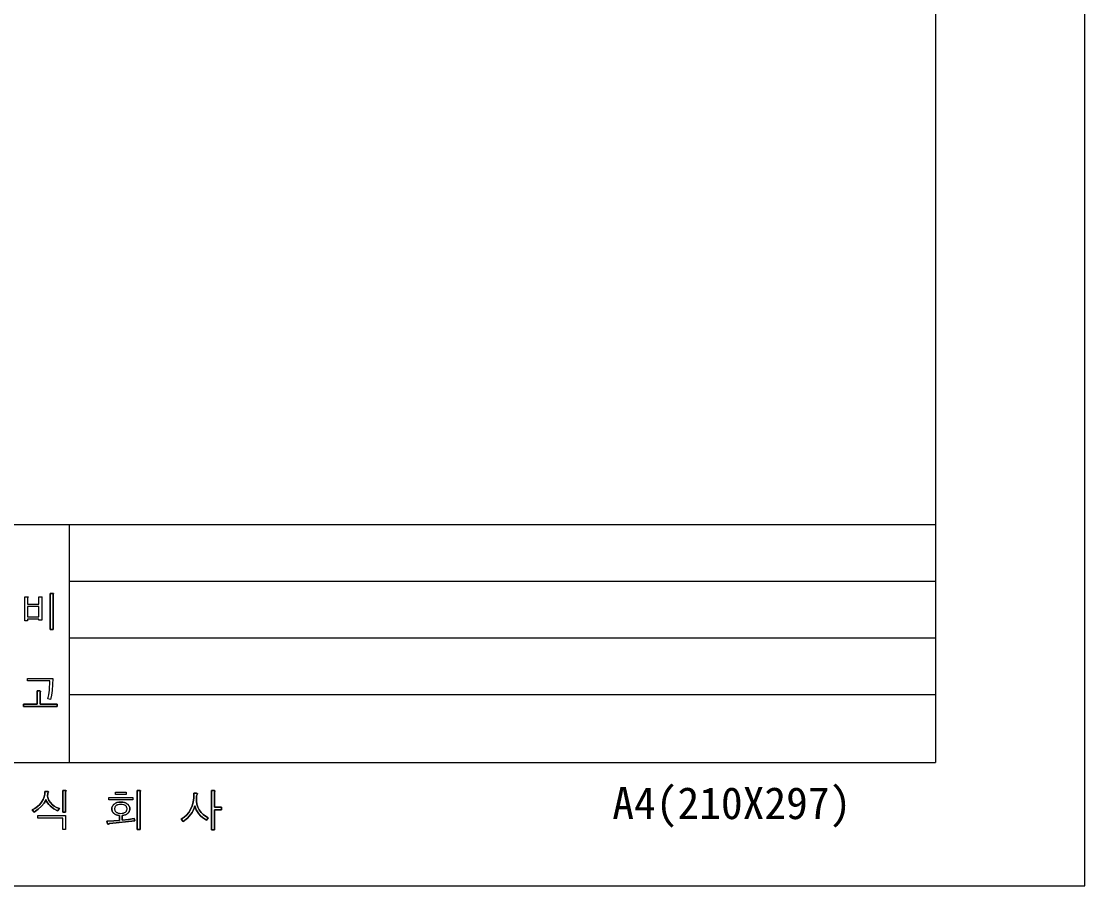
# Model space of a CAD drawing. Header units: inches. Extents: x -551 to -341, y 564 to 861.
# Drawn here: x -438.8 to -341.3, y 563.7 to 642.9 of the extents above; entities that cross this region are included whole.
import ezdxf

# ---------------------------------------------------------------- set-up
doc = ezdxf.new("R2010")
doc.units = ezdxf.units.IN
doc.header["$LTSCALE"] = 0.03937
doc.header["$MEASUREMENT"] = 0
doc.layers.add('______ 1', color=7, linetype='Continuous')

# ---------------------------------------------------------------- blocks, each defined once
blk = doc.blocks.new('BLOCK 22')
at = {"layer": '______ 1', "color": 18, "lineweight": 9}
blk.add_lwpolyline([(16.646, -263.944), (196.386, -263.944)], dxfattribs=at)
blk = doc.blocks.new('BLOCK 21')
at = {"layer": '______ 1', "color": 18, "lineweight": 9}
blk.add_lwpolyline([(16.646, -285.76), (196.386, -285.76)], dxfattribs=at)
blk = doc.blocks.new('BLOCK 16')
at = {"layer": '______ 1', "color": 2, "lineweight": 9}
blk.add_lwpolyline([(0.077, -297.058), (210.077, -297.058), (210.077, -0.06), (0.077, -0.06), (0.077, -297.058)], dxfattribs=at)
blk = doc.blocks.new('BLOCK 15')
at = {"layer": '______ 1', "color": 18, "lineweight": 9}
blk.add_lwpolyline([(117.034, -279.527), (196.386, -279.527)], dxfattribs=at)
blk = doc.blocks.new('BLOCK 14')
at = {"layer": '______ 1', "color": 18, "lineweight": 9}
blk.add_lwpolyline([(117.034, -274.331), (196.386, -274.331)], dxfattribs=at)
blk = doc.blocks.new('BLOCK 13')
at = {"layer": '______ 1', "color": 18, "lineweight": 9}
blk.add_lwpolyline([(117.034, -269.138), (196.386, -269.138)], dxfattribs=at)
blk = doc.blocks.new('BLOCK 55')
at = {"layer": '______ 1', "color": 18, "lineweight": 9}
blk.add_lwpolyline([(117.034, -285.76), (117.034, -263.944)], dxfattribs=at)
blk = doc.blocks.new('BLOCK 53')
at = {"layer": '______ 1', "color": 18, "lineweight": 9}
blk.add_open_spline([(114.067, -280.422), (114.067, -280.422), (114.067, -279.209), (114.067, -279.209), (114.067, -279.209), (114.262, -279.209), (114.262, -279.209), (114.262, -279.209), (114.3, -279.209), (114.3, -279.209), (114.3, -279.209), (114.329, -279.215), (114.329, -279.215), (114.342, -279.218), (114.35, -279.221), (114.35, -279.221), (114.362, -279.233), (114.362, -279.236), (114.362, -279.236), (114.359, -279.247), (114.356, -279.262), (114.356, -279.262), (114.356, -279.262), (114.347, -279.279), (114.347, -279.279), (114.347, -279.279), (114.333, -279.308), (114.333, -279.308), (114.333, -279.308), (114.327, -279.34), (114.327, -279.34), (114.327, -279.34), (114.327, -280.422), (114.327, -280.422), (114.327, -280.422), (115.904, -280.422), (115.904, -280.422), (115.904, -280.422), (115.904, -280.635), (115.904, -280.635), (115.904, -280.635), (112.799, -280.635), (112.799, -280.635), (112.799, -280.635), (112.799, -280.422), (112.799, -280.422), (112.799, -280.422), (114.067, -280.422), (114.067, -280.422)], degree=3, knots=[0, 0, 0, 0, 1, 1, 1, 2, 2, 2, 3, 3, 3, 4, 4, 4, 5, 5, 5, 6, 6, 6, 7, 7, 7, 8, 8, 8, 9, 9, 9, 10, 10, 10, 11, 11, 11, 12, 12, 12, 13, 13, 13, 14, 14, 14, 15, 15, 15, 16, 16, 16, 16], dxfattribs=at)
blk = doc.blocks.new('BLOCK 52')
at = {"layer": '______ 1', "color": 18, "lineweight": 9}
blk.add_lwpolyline([(115.481, -278.072), (115.434, -279.159), (115.376, -279.608), (115.279, -279.985), (115.044, -279.929), (115.14, -279.576), (115.198, -279.147), (115.231, -278.279), (113.175, -278.279), (113.175, -278.072), (115.481, -278.072)], dxfattribs=at)
blk = doc.blocks.new('BLOCK 2')
at = {"layer": '______ 1', "lineweight": 0}
for points in [[(113.219, -270.6), (113.219, -270.602), (113.219, -270.605), (113.219, -270.608), (113.219, -270.614), (113.215, -270.62), (113.212, -270.626), (113.204, -270.641), (113.184, -270.664), (113.178, -270.698), (113.178, -271.267), (114.222, -271.267), (114.222, -270.587), (114.385, -270.587), (114.461, -270.591), (114.472, -270.594), (114.484, -270.597), (114.489, -270.602), (114.495, -270.602), (114.495, -270.605), (114.498, -270.608), (114.501, -270.611), (114.501, -270.614), (114.501, -270.617), (114.501, -270.623), (114.498, -270.628), (114.495, -270.637), (114.489, -270.652), (114.475, -270.684), (114.472, -270.716), (114.472, -272.71), (114.222, -272.71), (114.222, -272.62), (113.178, -272.62), (113.178, -272.783), (112.936, -272.783), (112.936, -270.587), (113.125, -270.587), (113.189, -270.591), (113.207, -270.594), (113.212, -270.597), (113.215, -270.597), (113.219, -270.6)], [(113.178, -272.431), (114.222, -272.431), (114.222, -271.465), (113.178, -271.465), (113.178, -272.431)], [(115.481, -278.072), (115.434, -279.159), (115.373, -279.608), (115.279, -279.985), (115.044, -279.929), (115.14, -279.576), (115.198, -279.147), (115.231, -278.279), (113.175, -278.279), (113.175, -278.072), (115.481, -278.072)], [(114.067, -280.422), (114.067, -279.209), (114.262, -279.209), (114.3, -279.209), (114.329, -279.215), (114.342, -279.218), (114.35, -279.221), (114.353, -279.221), (114.356, -279.224), (114.356, -279.226), (114.359, -279.226), (114.359, -279.229), (114.362, -279.229), (114.362, -279.233), (114.362, -279.236), (114.362, -279.241), (114.359, -279.247), (114.356, -279.262), (114.347, -279.279), (114.333, -279.308), (114.327, -279.34), (114.327, -280.422), (115.904, -280.422), (115.904, -280.635), (112.799, -280.635), (112.799, -280.422), (114.067, -280.422)], [(115.009, -288.422), (115.038, -288.422), (115.052, -288.425), (115.061, -288.428), (115.07, -288.431), (115.073, -288.434), (115.079, -288.437), (115.082, -288.44), (115.084, -288.443), (115.084, -288.446), (115.084, -288.449), (115.084, -288.452), (115.084, -288.458), (115.082, -288.475), (115.061, -288.527), (115.038, -288.585), (115.021, -288.667), (115.012, -288.763), (115.015, -288.862), (115.029, -288.959), (115.056, -289.055), (115.091, -289.151), (115.137, -289.247), (115.266, -289.434), (115.431, -289.606), (115.624, -289.755), (115.843, -289.877), (116.09, -289.979), (115.93, -290.206), (115.577, -290.009), (115.263, -289.752), (115.122, -289.603), (115.009, -289.454), (114.921, -289.308), (114.857, -289.163), (114.779, -289.326), (114.688, -289.483), (114.457, -289.778), (114.155, -290.055), (113.775, -290.323), (113.603, -290.102), (113.857, -289.97), (114.085, -289.813), (114.286, -289.623), (114.461, -289.405), (114.601, -289.169), (114.699, -288.926), (114.758, -288.676), (114.773, -288.422), (115.009, -288.422)], [(116.612, -288.335), (116.647, -288.335), (116.673, -288.338), (116.682, -288.341), (116.691, -288.344), (116.694, -288.344), (116.697, -288.347), (116.7, -288.347), (116.7, -288.349), (116.703, -288.352), (116.703, -288.356), (116.703, -288.358), (116.703, -288.364), (116.703, -288.37), (116.697, -288.384), (116.688, -288.401), (116.673, -288.425), (116.668, -288.458), (116.668, -290.329), (116.396, -290.329), (116.396, -288.335), (116.612, -288.335)], [(122.21, -288.49), (122.21, -288.697), (121.234, -288.697), (121.234, -288.49), (122.21, -288.49)], [(123.426, -288.335), (123.49, -288.338), (123.502, -288.341), (123.51, -288.344), (123.516, -288.347), (123.519, -288.347), (123.522, -288.349), (123.522, -288.352), (123.525, -288.352), (123.525, -288.356), (123.525, -288.358), (123.525, -288.361), (123.525, -288.364), (123.522, -288.379), (123.514, -288.393), (123.499, -288.425), (123.494, -288.463), (123.494, -291.917), (123.225, -291.917), (123.225, -288.335), (123.426, -288.335)], [(130.348, -288.358), (130.351, -288.361), (130.353, -288.361), (130.353, -288.364), (130.353, -288.367), (130.356, -288.37), (130.356, -288.373), (130.356, -288.376), (130.356, -288.379), (130.353, -288.388), (130.351, -288.393), (130.342, -288.413), (130.324, -288.452), (130.321, -288.49), (130.321, -289.874), (130.954, -289.874), (130.954, -290.099), (130.321, -290.099), (130.321, -291.924), (130.05, -291.924), (130.05, -288.338), (130.219, -288.338), (130.307, -288.344), (130.321, -288.347), (130.333, -288.349), (130.342, -288.352), (130.344, -288.356), (130.348, -288.358)], [(121.07, -290.411), (121.029, -290.37), (120.995, -290.323), (120.966, -290.277), (120.939, -290.23), (120.921, -290.177), (120.907, -290.125), (120.898, -290.073), (120.895, -290.017), (120.901, -289.953), (120.91, -289.892), (120.927, -289.833), (120.948, -289.778), (120.977, -289.725), (121.015, -289.676), (121.055, -289.63), (121.106, -289.582), (121.164, -289.539), (121.227, -289.501), (121.298, -289.469), (121.373, -289.442), (121.537, -289.408), (121.723, -289.396), (121.907, -289.408), (122.07, -289.442), (122.147, -289.469), (122.215, -289.501), (122.281, -289.539), (122.338, -289.582), (122.387, -289.63), (122.432, -289.676), (122.467, -289.725), (122.496, -289.778), (122.519, -289.833), (122.537, -289.892), (122.549, -289.953), (122.551, -290.017), (122.549, -290.073), (122.54, -290.125), (122.524, -290.177), (122.504, -290.23), (122.481, -290.277), (122.449, -290.323), (122.415, -290.37), (122.37, -290.411), (122.324, -290.455), (122.269, -290.492), (122.213, -290.524), (122.149, -290.553), (122.012, -290.594), (121.861, -290.62), (121.861, -291.052), (122.435, -290.985), (122.957, -290.909), (122.994, -291.116), (120.706, -291.364), (120.688, -291.364), (120.671, -291.37), (120.653, -291.373), (120.636, -291.381), (120.589, -291.404), (120.572, -291.414), (120.554, -291.423), (120.549, -291.423), (120.542, -291.425), (120.539, -291.425), (120.537, -291.425), (120.534, -291.423), (120.531, -291.423), (120.528, -291.419), (120.528, -291.416), (120.522, -291.411), (120.519, -291.402), (120.508, -291.379), (120.502, -291.349), (120.443, -291.128), (121.073, -291.113), (121.592, -291.081), (121.592, -290.623), (121.434, -290.6), (121.294, -290.557), (121.234, -290.527), (121.172, -290.492), (121.12, -290.455), (121.07, -290.411)], [(122.832, -288.979), (122.832, -289.189), (120.618, -289.189), (120.618, -288.979), (122.832, -288.979)], [(128.663, -288.591), (128.692, -288.594), (128.703, -288.597), (128.715, -288.6), (128.724, -288.603), (128.727, -288.603), (128.729, -288.606), (128.732, -288.609), (128.735, -288.612), (128.735, -288.615), (128.738, -288.618), (128.738, -288.62), (128.738, -288.623), (128.738, -288.63), (128.732, -288.647), (128.715, -288.697), (128.688, -288.757), (128.675, -288.836), (128.654, -289.017), (128.654, -289.308), (128.7, -289.589), (128.788, -289.853), (128.919, -290.11), (129.079, -290.334), (129.269, -290.53), (129.49, -290.699), (129.741, -290.836), (129.569, -291.05), (129.383, -290.942), (129.205, -290.81), (129.036, -290.653), (128.878, -290.472), (128.738, -290.285), (128.63, -290.102), (128.554, -289.924), (128.511, -289.749), (128.444, -289.953), (128.359, -290.151), (128.257, -290.338), (128.138, -290.512), (127.989, -290.691), (127.822, -290.857), (127.429, -291.16), (127.257, -290.953), (127.52, -290.79), (127.75, -290.589), (127.951, -290.349), (128.117, -290.073), (128.257, -289.749), (128.353, -289.393), (128.412, -289.008), (128.426, -288.591), (128.663, -288.591)], [(121.298, -289.716), (121.263, -289.746), (121.234, -289.778), (121.211, -289.813), (121.19, -289.848), (121.172, -289.886), (121.164, -289.927), (121.155, -289.97), (121.155, -290.014), (121.155, -290.058), (121.164, -290.099), (121.172, -290.14), (121.19, -290.177), (121.211, -290.213), (121.234, -290.247), (121.263, -290.277), (121.298, -290.306), (121.335, -290.334), (121.379, -290.358), (121.428, -290.378), (121.478, -290.396), (121.595, -290.419), (121.723, -290.425), (121.849, -290.419), (121.963, -290.396), (122.015, -290.378), (122.062, -290.358), (122.105, -290.334), (122.147, -290.306), (122.181, -290.277), (122.21, -290.247), (122.237, -290.213), (122.257, -290.177), (122.274, -290.14), (122.286, -290.099), (122.292, -290.058), (122.295, -290.014), (122.292, -289.97), (122.286, -289.927), (122.274, -289.886), (122.257, -289.848), (122.237, -289.813), (122.21, -289.778), (122.181, -289.746), (122.147, -289.716), (122.105, -289.691), (122.062, -289.667), (122.015, -289.646), (121.963, -289.632), (121.849, -289.609), (121.723, -289.603), (121.595, -289.609), (121.478, -289.632), (121.428, -289.646), (121.379, -289.667), (121.335, -289.691), (121.298, -289.716)], [(116.668, -290.638), (116.668, -291.917), (116.411, -291.917), (116.411, -290.857), (114.131, -290.857), (114.131, -290.638), (116.668, -290.638)]]:
    blk.add_lwpolyline(points, dxfattribs=at)
blk.add_open_spline([(115.545, -270.281), (115.545, -270.281), (115.545, -270.281), (115.545, -270.281), (115.545, -270.281), (115.545, -270.281), (115.545, -270.281), (115.545, -270.281), (115.545, -270.281), (115.545, -270.281), (115.545, -270.281), (115.549, -270.281), (115.549, -270.281), (115.549, -270.281), (115.549, -270.285), (115.549, -270.285), (115.549, -270.285), (115.549, -270.285), (115.549, -270.285), (115.549, -270.285), (115.549, -270.288), (115.549, -270.288), (115.549, -270.288), (115.549, -270.288), (115.549, -270.288), (115.549, -270.288), (115.549, -270.29), (115.549, -270.29), (115.549, -270.29), (115.549, -270.296), (115.549, -270.296), (115.549, -270.296), (115.545, -270.302), (115.545, -270.302), (115.545, -270.302), (115.542, -270.308), (115.542, -270.308), (115.542, -270.308), (115.534, -270.325), (115.534, -270.325), (115.534, -270.325), (115.516, -270.358), (115.516, -270.358), (115.516, -270.358), (115.508, -270.401), (115.508, -270.401), (115.508, -270.401), (115.508, -273.564), (115.508, -273.564), (115.508, -273.564), (115.259, -273.564), (115.259, -273.564), (115.259, -273.564), (115.259, -270.267), (115.259, -270.267), (115.259, -270.267), (115.434, -270.267), (115.434, -270.267), (115.434, -270.267), (115.51, -270.27), (115.51, -270.27), (115.51, -270.27), (115.534, -270.273), (115.534, -270.273), (115.534, -270.273), (115.54, -270.276), (115.54, -270.276), (115.54, -270.276), (115.542, -270.278), (115.542, -270.278), (115.542, -270.278), (115.545, -270.278), (115.545, -270.278), (115.545, -270.278), (115.545, -270.281), (115.545, -270.281), (115.545, -270.281), (115.545, -270.281), (115.545, -270.281)], degree=3, knots=[0, 0, 0, 0, 1, 1, 1, 2, 2, 2, 3, 3, 3, 4, 4, 4, 5, 5, 5, 6, 6, 6, 7, 7, 7, 8, 8, 8, 9, 9, 9, 10, 10, 10, 11, 11, 11, 12, 12, 12, 13, 13, 13, 14, 14, 14, 15, 15, 15, 16, 16, 16, 17, 17, 17, 18, 18, 18, 19, 19, 19, 20, 20, 20, 21, 21, 21, 22, 22, 22, 23, 23, 23, 24, 24, 24, 25, 25, 25, 26, 26, 26, 26], dxfattribs=at)
blk = doc.blocks.new('BLOCK 176')
at = {"layer": '______ 1', "color": 18, "lineweight": 9}
blk.add_open_spline([(121.067, -290.411), (121.067, -290.411), (121.029, -290.37), (121.029, -290.37), (121.029, -290.37), (120.995, -290.323), (120.995, -290.323), (120.995, -290.323), (120.962, -290.277), (120.962, -290.277), (120.962, -290.277), (120.939, -290.23), (120.939, -290.23), (120.939, -290.23), (120.921, -290.177), (120.921, -290.177), (120.921, -290.177), (120.907, -290.125), (120.907, -290.125), (120.907, -290.125), (120.898, -290.073), (120.898, -290.073), (120.898, -290.073), (120.898, -290.017), (120.898, -290.017), (120.898, -290.017), (120.901, -289.953), (120.901, -289.953), (120.901, -289.953), (120.91, -289.892), (120.91, -289.892), (120.91, -289.892), (120.927, -289.833), (120.927, -289.833), (120.927, -289.833), (120.948, -289.778), (120.948, -289.778), (120.948, -289.778), (120.977, -289.725), (120.977, -289.725), (120.977, -289.725), (121.015, -289.676), (121.015, -289.676), (121.015, -289.676), (121.055, -289.63), (121.055, -289.63), (121.055, -289.63), (121.106, -289.582), (121.106, -289.582), (121.106, -289.582), (121.164, -289.539), (121.164, -289.539), (121.164, -289.539), (121.227, -289.501), (121.227, -289.501), (121.227, -289.501), (121.298, -289.469), (121.298, -289.469), (121.298, -289.469), (121.373, -289.442), (121.373, -289.442), (121.373, -289.442), (121.537, -289.408), (121.537, -289.408), (121.537, -289.408), (121.723, -289.396), (121.723, -289.396), (121.723, -289.396), (121.907, -289.408), (121.907, -289.408), (121.907, -289.408), (122.07, -289.442), (122.07, -289.442), (122.07, -289.442), (122.147, -289.469), (122.147, -289.469), (122.147, -289.469), (122.215, -289.501), (122.215, -289.501), (122.215, -289.501), (122.281, -289.539), (122.281, -289.539), (122.281, -289.539), (122.338, -289.582), (122.338, -289.582), (122.338, -289.582), (122.387, -289.63), (122.387, -289.63), (122.387, -289.63), (122.432, -289.676), (122.432, -289.676), (122.432, -289.676), (122.467, -289.725), (122.467, -289.725), (122.467, -289.725), (122.499, -289.778), (122.499, -289.778), (122.499, -289.778), (122.522, -289.833), (122.522, -289.833), (122.522, -289.833), (122.537, -289.892), (122.537, -289.892), (122.537, -289.892), (122.549, -289.953), (122.549, -289.953), (122.549, -289.953), (122.551, -290.017), (122.551, -290.017), (122.551, -290.017), (122.549, -290.073), (122.549, -290.073), (122.549, -290.073), (122.54, -290.125), (122.54, -290.125), (122.54, -290.125), (122.524, -290.177), (122.524, -290.177), (122.524, -290.177), (122.504, -290.23), (122.504, -290.23), (122.504, -290.23), (122.481, -290.277), (122.481, -290.277), (122.481, -290.277), (122.449, -290.323), (122.449, -290.323), (122.449, -290.323), (122.415, -290.37), (122.415, -290.37), (122.415, -290.37), (122.37, -290.411), (122.37, -290.411), (122.37, -290.411), (122.324, -290.455), (122.324, -290.455), (122.324, -290.455), (122.269, -290.492), (122.269, -290.492), (122.269, -290.492), (122.213, -290.524), (122.213, -290.524), (122.213, -290.524), (122.149, -290.553), (122.149, -290.553), (122.149, -290.553), (122.012, -290.594), (122.012, -290.594), (122.012, -290.594), (121.861, -290.62), (121.861, -290.62), (121.861, -290.62), (121.861, -291.052), (121.861, -291.052), (121.861, -291.052), (122.435, -290.985), (122.435, -290.985), (122.435, -290.985), (122.957, -290.909), (122.957, -290.909), (122.957, -290.909), (122.994, -291.116), (122.994, -291.116), (122.994, -291.116), (120.706, -291.364), (120.706, -291.364), (120.706, -291.364), (120.688, -291.364), (120.688, -291.364), (120.688, -291.364), (120.671, -291.37), (120.671, -291.37), (120.671, -291.37), (120.653, -291.373), (120.653, -291.373), (120.653, -291.373), (120.636, -291.381), (120.636, -291.381), (120.636, -291.381), (120.589, -291.404), (120.589, -291.404), (120.589, -291.404), (120.572, -291.414), (120.572, -291.414), (120.554, -291.423), (120.549, -291.423), (120.549, -291.423), (120.537, -291.425), (120.534, -291.423), (120.534, -291.423), (120.522, -291.411), (120.516, -291.402), (120.516, -291.402), (120.516, -291.402), (120.508, -291.379), (120.508, -291.379), (120.508, -291.379), (120.502, -291.349), (120.502, -291.349), (120.502, -291.349), (120.443, -291.128), (120.443, -291.128), (120.443, -291.128), (121.073, -291.113), (121.073, -291.113), (121.073, -291.113), (121.592, -291.081), (121.592, -291.081), (121.592, -291.081), (121.592, -290.623), (121.592, -290.623), (121.592, -290.623), (121.434, -290.6), (121.434, -290.6), (121.434, -290.6), (121.294, -290.557), (121.294, -290.557), (121.294, -290.557), (121.234, -290.527), (121.234, -290.527), (121.234, -290.527), (121.172, -290.492), (121.172, -290.492), (121.172, -290.492), (121.12, -290.455), (121.12, -290.455), (121.12, -290.455), (121.067, -290.411), (121.067, -290.411)], degree=3, knots=[0, 0, 0, 0, 1, 1, 1, 2, 2, 2, 3, 3, 3, 4, 4, 4, 5, 5, 5, 6, 6, 6, 7, 7, 7, 8, 8, 8, 9, 9, 9, 10, 10, 10, 11, 11, 11, 12, 12, 12, 13, 13, 13, 14, 14, 14, 15, 15, 15, 16, 16, 16, 17, 17, 17, 18, 18, 18, 19, 19, 19, 20, 20, 20, 21, 21, 21, 22, 22, 22, 23, 23, 23, 24, 24, 24, 25, 25, 25, 26, 26, 26, 27, 27, 27, 28, 28, 28, 29, 29, 29, 30, 30, 30, 31, 31, 31, 32, 32, 32, 33, 33, 33, 34, 34, 34, 35, 35, 35, 36, 36, 36, 37, 37, 37, 38, 38, 38, 39, 39, 39, 40, 40, 40, 41, 41, 41, 42, 42, 42, 43, 43, 43, 44, 44, 44, 45, 45, 45, 46, 46, 46, 47, 47, 47, 48, 48, 48, 49, 49, 49, 50, 50, 50, 51, 51, 51, 52, 52, 52, 53, 53, 53, 54, 54, 54, 55, 55, 55, 56, 56, 56, 57, 57, 57, 58, 58, 58, 59, 59, 59, 60, 60, 60, 61, 61, 61, 62, 62, 62, 63, 63, 63, 64, 64, 64, 65, 65, 65, 66, 66, 66, 67, 67, 67, 68, 68, 68, 69, 69, 69, 70, 70, 70, 71, 71, 71, 72, 72, 72, 73, 73, 73, 74, 74, 74, 75, 75, 75, 76, 76, 76, 76], dxfattribs=at)
blk = doc.blocks.new('BLOCK 175')
at = {"layer": '______ 1', "color": 18, "lineweight": 9}
blk.add_lwpolyline([(122.832, -288.979), (122.832, -289.189), (120.618, -289.189), (120.618, -288.979), (122.832, -288.979)], dxfattribs=at)
blk = doc.blocks.new('BLOCK 174')
at = {"layer": '______ 1', "color": 18, "lineweight": 9}
blk.add_lwpolyline([(121.298, -289.716), (121.263, -289.746), (121.234, -289.778), (121.211, -289.813), (121.19, -289.848), (121.172, -289.886), (121.164, -289.927), (121.155, -289.97), (121.155, -290.014), (121.155, -290.058), (121.164, -290.099), (121.172, -290.14), (121.19, -290.177), (121.211, -290.213), (121.234, -290.247), (121.263, -290.277), (121.298, -290.306), (121.335, -290.334), (121.379, -290.358), (121.428, -290.378), (121.478, -290.396), (121.595, -290.419), (121.723, -290.425), (121.851, -290.419), (121.963, -290.396), (122.015, -290.378), (122.062, -290.358), (122.105, -290.334), (122.147, -290.306), (122.181, -290.277), (122.21, -290.247), (122.237, -290.213), (122.257, -290.177), (122.274, -290.14), (122.286, -290.099), (122.292, -290.058), (122.295, -290.014), (122.292, -289.97), (122.286, -289.927), (122.274, -289.886), (122.257, -289.848), (122.237, -289.813), (122.21, -289.778), (122.181, -289.746), (122.147, -289.716), (122.105, -289.691), (122.062, -289.667), (122.015, -289.646), (121.963, -289.632), (121.851, -289.609), (121.723, -289.603), (121.595, -289.609), (121.478, -289.632), (121.428, -289.646), (121.379, -289.667), (121.335, -289.691), (121.298, -289.716)], dxfattribs=at)
blk = doc.blocks.new('BLOCK 173')
at = {"layer": '______ 1', "color": 18, "lineweight": 9}
blk.add_lwpolyline([(122.21, -288.49), (122.21, -288.693), (121.236, -288.693), (121.236, -288.49), (122.21, -288.49)], dxfattribs=at)
blk = doc.blocks.new('BLOCK 172')
at = {"layer": '______ 1', "color": 18, "lineweight": 9}
blk.add_open_spline([(130.348, -288.358), (130.356, -288.373), (130.356, -288.376), (130.356, -288.376), (130.353, -288.388), (130.351, -288.393), (130.351, -288.393), (130.351, -288.393), (130.342, -288.413), (130.342, -288.413), (130.342, -288.413), (130.324, -288.452), (130.324, -288.452), (130.324, -288.452), (130.321, -288.49), (130.321, -288.49), (130.321, -288.49), (130.321, -289.874), (130.321, -289.874), (130.321, -289.874), (130.954, -289.874), (130.954, -289.874), (130.954, -289.874), (130.954, -290.099), (130.954, -290.099), (130.954, -290.099), (130.321, -290.099), (130.321, -290.099), (130.321, -290.099), (130.321, -291.924), (130.321, -291.924), (130.321, -291.924), (130.05, -291.924), (130.05, -291.924), (130.05, -291.924), (130.05, -288.338), (130.05, -288.338), (130.05, -288.338), (130.219, -288.338), (130.219, -288.338), (130.219, -288.338), (130.307, -288.344), (130.307, -288.344), (130.321, -288.347), (130.333, -288.349), (130.333, -288.349), (130.344, -288.356), (130.348, -288.358), (130.348, -288.358)], degree=3, knots=[0, 0, 0, 0, 1, 1, 1, 2, 2, 2, 3, 3, 3, 4, 4, 4, 5, 5, 5, 6, 6, 6, 7, 7, 7, 8, 8, 8, 9, 9, 9, 10, 10, 10, 11, 11, 11, 12, 12, 12, 13, 13, 13, 14, 14, 14, 15, 15, 15, 16, 16, 16, 16], dxfattribs=at)
blk = doc.blocks.new('BLOCK 171')
at = {"layer": '______ 1', "color": 18, "lineweight": 9}
blk.add_open_spline([(123.426, -288.335), (123.426, -288.335), (123.49, -288.338), (123.49, -288.338), (123.502, -288.341), (123.51, -288.344), (123.51, -288.344), (123.525, -288.358), (123.525, -288.361), (123.525, -288.361), (123.525, -288.364), (123.522, -288.379), (123.522, -288.379), (123.522, -288.379), (123.514, -288.393), (123.514, -288.393), (123.514, -288.393), (123.499, -288.425), (123.499, -288.425), (123.499, -288.425), (123.494, -288.463), (123.494, -288.463), (123.494, -288.463), (123.494, -291.917), (123.494, -291.917), (123.494, -291.917), (123.225, -291.917), (123.225, -291.917), (123.225, -291.917), (123.225, -288.335), (123.225, -288.335), (123.225, -288.335), (123.426, -288.335), (123.426, -288.335)], degree=3, knots=[0, 0, 0, 0, 1, 1, 1, 2, 2, 2, 3, 3, 3, 4, 4, 4, 5, 5, 5, 6, 6, 6, 7, 7, 7, 8, 8, 8, 9, 9, 9, 10, 10, 10, 11, 11, 11, 11], dxfattribs=at)
blk = doc.blocks.new('BLOCK 170')
at = {"layer": '______ 1', "color": 18, "lineweight": 9}
blk.add_open_spline([(128.663, -288.591), (128.663, -288.591), (128.692, -288.594), (128.692, -288.594), (128.703, -288.597), (128.715, -288.597), (128.715, -288.597), (128.727, -288.603), (128.729, -288.606), (128.729, -288.606), (128.738, -288.62), (128.738, -288.623), (128.738, -288.623), (128.738, -288.63), (128.732, -288.647), (128.732, -288.647), (128.732, -288.647), (128.715, -288.697), (128.715, -288.697), (128.715, -288.697), (128.688, -288.757), (128.688, -288.757), (128.688, -288.757), (128.675, -288.836), (128.675, -288.836), (128.675, -288.836), (128.654, -289.017), (128.654, -289.017), (128.654, -289.017), (128.654, -289.308), (128.654, -289.308), (128.654, -289.308), (128.7, -289.589), (128.7, -289.589), (128.7, -289.589), (128.788, -289.853), (128.788, -289.853), (128.788, -289.853), (128.919, -290.11), (128.919, -290.11), (128.919, -290.11), (129.079, -290.334), (129.079, -290.334), (129.079, -290.334), (129.269, -290.53), (129.269, -290.53), (129.269, -290.53), (129.49, -290.699), (129.49, -290.699), (129.49, -290.699), (129.741, -290.836), (129.741, -290.836), (129.741, -290.836), (129.569, -291.05), (129.569, -291.05), (129.569, -291.05), (129.383, -290.942), (129.383, -290.942), (129.383, -290.942), (129.205, -290.81), (129.205, -290.81), (129.205, -290.81), (129.036, -290.653), (129.036, -290.653), (129.036, -290.653), (128.878, -290.472), (128.878, -290.472), (128.878, -290.472), (128.738, -290.285), (128.738, -290.285), (128.738, -290.285), (128.63, -290.102), (128.63, -290.102), (128.63, -290.102), (128.554, -289.924), (128.554, -289.924), (128.554, -289.924), (128.511, -289.749), (128.511, -289.749), (128.511, -289.749), (128.444, -289.953), (128.444, -289.953), (128.444, -289.953), (128.359, -290.151), (128.359, -290.151), (128.359, -290.151), (128.257, -290.338), (128.257, -290.338), (128.257, -290.338), (128.138, -290.512), (128.138, -290.512), (128.138, -290.512), (127.989, -290.691), (127.989, -290.691), (127.989, -290.691), (127.822, -290.857), (127.822, -290.857), (127.822, -290.857), (127.429, -291.16), (127.429, -291.16), (127.429, -291.16), (127.257, -290.953), (127.257, -290.953), (127.257, -290.953), (127.52, -290.79), (127.52, -290.79), (127.52, -290.79), (127.75, -290.589), (127.75, -290.589), (127.75, -290.589), (127.951, -290.349), (127.951, -290.349), (127.951, -290.349), (128.117, -290.073), (128.117, -290.073), (128.117, -290.073), (128.257, -289.749), (128.257, -289.749), (128.257, -289.749), (128.353, -289.393), (128.353, -289.393), (128.353, -289.393), (128.412, -289.008), (128.412, -289.008), (128.412, -289.008), (128.426, -288.591), (128.426, -288.591), (128.426, -288.591), (128.663, -288.591), (128.663, -288.591)], degree=3, knots=[0, 0, 0, 0, 1, 1, 1, 2, 2, 2, 3, 3, 3, 4, 4, 4, 5, 5, 5, 6, 6, 6, 7, 7, 7, 8, 8, 8, 9, 9, 9, 10, 10, 10, 11, 11, 11, 12, 12, 12, 13, 13, 13, 14, 14, 14, 15, 15, 15, 16, 16, 16, 17, 17, 17, 18, 18, 18, 19, 19, 19, 20, 20, 20, 21, 21, 21, 22, 22, 22, 23, 23, 23, 24, 24, 24, 25, 25, 25, 26, 26, 26, 27, 27, 27, 28, 28, 28, 29, 29, 29, 30, 30, 30, 31, 31, 31, 32, 32, 32, 33, 33, 33, 34, 34, 34, 35, 35, 35, 36, 36, 36, 37, 37, 37, 38, 38, 38, 39, 39, 39, 40, 40, 40, 41, 41, 41, 42, 42, 42, 43, 43, 43, 43], dxfattribs=at)
blk = doc.blocks.new('BLOCK 169')
at = {"layer": '______ 1', "color": 18, "insert": (166.772, -291.732), "char_height": 2.92801, "width": 30.4123, "attachment_point": 7, "line_spacing_factor": 0.963855}
blk.add_mtext('\\fTxt;A4(210X297)', dxfattribs=at)
blk = doc.blocks.new('BLOCK 168')
at = {"layer": '______ 1', "color": 18, "lineweight": 9}
blk.add_lwpolyline([(196.386, -10.437), (196.386, -285.76)], dxfattribs=at)
blk = doc.blocks.new('BLOCK 60')
at = {"layer": '______ 1', "color": 18, "lineweight": 9}
blk.add_lwpolyline([(116.668, -290.638), (116.668, -291.917), (116.411, -291.917), (116.411, -290.857), (114.131, -290.857), (114.131, -290.638), (116.668, -290.638)], dxfattribs=at)
blk = doc.blocks.new('BLOCK 59')
at = {"layer": '______ 1', "color": 18, "lineweight": 9}
blk.add_open_spline([(115.009, -288.422), (115.009, -288.422), (115.038, -288.422), (115.038, -288.422), (115.052, -288.425), (115.061, -288.428), (115.061, -288.428), (115.073, -288.434), (115.079, -288.434), (115.079, -288.434), (115.084, -288.449), (115.084, -288.452), (115.084, -288.452), (115.084, -288.458), (115.082, -288.475), (115.082, -288.475), (115.082, -288.475), (115.061, -288.527), (115.061, -288.527), (115.061, -288.527), (115.038, -288.585), (115.038, -288.585), (115.038, -288.585), (115.021, -288.667), (115.021, -288.667), (115.021, -288.667), (115.012, -288.763), (115.012, -288.763), (115.012, -288.763), (115.015, -288.862), (115.015, -288.862), (115.015, -288.862), (115.029, -288.959), (115.029, -288.959), (115.029, -288.959), (115.056, -289.055), (115.056, -289.055), (115.056, -289.055), (115.091, -289.151), (115.091, -289.151), (115.091, -289.151), (115.137, -289.247), (115.137, -289.247), (115.137, -289.247), (115.266, -289.434), (115.266, -289.434), (115.266, -289.434), (115.431, -289.606), (115.431, -289.606), (115.431, -289.606), (115.624, -289.755), (115.624, -289.755), (115.624, -289.755), (115.843, -289.877), (115.843, -289.877), (115.843, -289.877), (116.09, -289.979), (116.09, -289.979), (116.09, -289.979), (115.93, -290.206), (115.93, -290.206), (115.93, -290.206), (115.577, -290.009), (115.577, -290.009), (115.577, -290.009), (115.263, -289.749), (115.263, -289.749), (115.263, -289.749), (115.122, -289.603), (115.122, -289.603), (115.122, -289.603), (115.009, -289.454), (115.009, -289.454), (115.009, -289.454), (114.921, -289.308), (114.921, -289.308), (114.921, -289.308), (114.857, -289.163), (114.857, -289.163), (114.857, -289.163), (114.779, -289.326), (114.779, -289.326), (114.779, -289.326), (114.688, -289.483), (114.688, -289.483), (114.688, -289.483), (114.457, -289.778), (114.457, -289.778), (114.457, -289.778), (114.155, -290.055), (114.155, -290.055), (114.155, -290.055), (113.775, -290.323), (113.775, -290.323), (113.775, -290.323), (113.603, -290.102), (113.603, -290.102), (113.603, -290.102), (113.857, -289.97), (113.857, -289.97), (113.857, -289.97), (114.085, -289.813), (114.085, -289.813), (114.085, -289.813), (114.286, -289.623), (114.286, -289.623), (114.286, -289.623), (114.461, -289.405), (114.461, -289.405), (114.461, -289.405), (114.601, -289.169), (114.601, -289.169), (114.601, -289.169), (114.699, -288.926), (114.699, -288.926), (114.699, -288.926), (114.758, -288.676), (114.758, -288.676), (114.758, -288.676), (114.773, -288.422), (114.773, -288.422), (114.773, -288.422), (115.009, -288.422), (115.009, -288.422)], degree=3, knots=[0, 0, 0, 0, 1, 1, 1, 2, 2, 2, 3, 3, 3, 4, 4, 4, 5, 5, 5, 6, 6, 6, 7, 7, 7, 8, 8, 8, 9, 9, 9, 10, 10, 10, 11, 11, 11, 12, 12, 12, 13, 13, 13, 14, 14, 14, 15, 15, 15, 16, 16, 16, 17, 17, 17, 18, 18, 18, 19, 19, 19, 20, 20, 20, 21, 21, 21, 22, 22, 22, 23, 23, 23, 24, 24, 24, 25, 25, 25, 26, 26, 26, 27, 27, 27, 28, 28, 28, 29, 29, 29, 30, 30, 30, 31, 31, 31, 32, 32, 32, 33, 33, 33, 34, 34, 34, 35, 35, 35, 36, 36, 36, 37, 37, 37, 38, 38, 38, 39, 39, 39, 40, 40, 40, 41, 41, 41, 41], dxfattribs=at)
blk = doc.blocks.new('BLOCK 77')
at = {"layer": '______ 1', "color": 18, "lineweight": 9}
blk.add_open_spline([(115.545, -270.281), (115.549, -270.296), (115.545, -270.302), (115.545, -270.302), (115.542, -270.308), (115.534, -270.325), (115.534, -270.325), (115.534, -270.325), (115.516, -270.358), (115.516, -270.358), (115.516, -270.358), (115.508, -270.401), (115.508, -270.401), (115.508, -270.401), (115.508, -273.564), (115.508, -273.564), (115.508, -273.564), (115.259, -273.564), (115.259, -273.564), (115.259, -273.564), (115.259, -270.267), (115.259, -270.267), (115.259, -270.267), (115.434, -270.267), (115.434, -270.267), (115.434, -270.267), (115.51, -270.27), (115.51, -270.27), (115.51, -270.27), (115.534, -270.273), (115.534, -270.273)], degree=3, knots=[0, 0, 0, 0, 1, 1, 1, 2, 2, 2, 3, 3, 3, 4, 4, 4, 5, 5, 5, 6, 6, 6, 7, 7, 7, 8, 8, 8, 9, 9, 9, 10, 10, 10, 10], dxfattribs=at)
blk = doc.blocks.new('BLOCK 76')
at = {"layer": '______ 1', "color": 18, "lineweight": 9}
blk.add_lwpolyline([(113.178, -272.431), (114.222, -272.431), (114.222, -271.465), (113.178, -271.465), (113.178, -272.431)], dxfattribs=at)
blk = doc.blocks.new('BLOCK 75')
at = {"layer": '______ 1', "color": 18, "lineweight": 9}
blk.add_open_spline([(113.219, -270.6), (113.219, -270.608), (113.219, -270.614), (113.219, -270.614), (113.212, -270.626), (113.204, -270.641), (113.204, -270.641), (113.204, -270.641), (113.184, -270.664), (113.184, -270.664), (113.184, -270.664), (113.178, -270.698), (113.178, -270.698), (113.178, -270.698), (113.178, -271.267), (113.178, -271.267), (113.178, -271.267), (114.222, -271.267), (114.222, -271.267), (114.222, -271.267), (114.222, -270.587), (114.222, -270.587), (114.222, -270.587), (114.385, -270.587), (114.385, -270.587), (114.385, -270.587), (114.461, -270.591), (114.461, -270.591), (114.472, -270.594), (114.484, -270.597), (114.484, -270.597), (114.495, -270.605), (114.498, -270.608), (114.498, -270.608), (114.501, -270.617), (114.501, -270.623), (114.501, -270.623), (114.495, -270.637), (114.489, -270.652), (114.489, -270.652), (114.489, -270.652), (114.475, -270.684), (114.475, -270.684), (114.475, -270.684), (114.472, -270.716), (114.472, -270.716), (114.472, -270.716), (114.472, -272.71), (114.472, -272.71), (114.472, -272.71), (114.222, -272.71), (114.222, -272.71), (114.222, -272.71), (114.222, -272.62), (114.222, -272.62), (114.222, -272.62), (113.178, -272.62), (113.178, -272.62), (113.178, -272.62), (113.178, -272.783), (113.178, -272.783), (113.178, -272.783), (112.936, -272.783), (112.936, -272.783), (112.936, -272.783), (112.936, -270.587), (112.936, -270.587), (112.936, -270.587), (113.125, -270.587), (113.125, -270.587), (113.125, -270.587), (113.189, -270.591), (113.189, -270.591), (113.189, -270.591), (113.207, -270.594), (113.207, -270.594)], degree=3, knots=[0, 0, 0, 0, 1, 1, 1, 2, 2, 2, 3, 3, 3, 4, 4, 4, 5, 5, 5, 6, 6, 6, 7, 7, 7, 8, 8, 8, 9, 9, 9, 10, 10, 10, 11, 11, 11, 12, 12, 12, 13, 13, 13, 14, 14, 14, 15, 15, 15, 16, 16, 16, 17, 17, 17, 18, 18, 18, 19, 19, 19, 20, 20, 20, 21, 21, 21, 22, 22, 22, 23, 23, 23, 24, 24, 24, 25, 25, 25, 25], dxfattribs=at)
blk = doc.blocks.new('BLOCK 74')
at = {"layer": '______ 1', "color": 18, "lineweight": 9}
blk.add_open_spline([(116.612, -288.335), (116.612, -288.335), (116.647, -288.335), (116.647, -288.335), (116.647, -288.335), (116.673, -288.338), (116.673, -288.338), (116.682, -288.341), (116.691, -288.344), (116.691, -288.344), (116.703, -288.358), (116.703, -288.364), (116.703, -288.364), (116.703, -288.37), (116.697, -288.384), (116.697, -288.384), (116.697, -288.384), (116.688, -288.401), (116.688, -288.401), (116.688, -288.401), (116.673, -288.425), (116.673, -288.425), (116.673, -288.425), (116.668, -288.458), (116.668, -288.458), (116.668, -288.458), (116.668, -290.329), (116.668, -290.329), (116.668, -290.329), (116.396, -290.329), (116.396, -290.329), (116.396, -290.329), (116.396, -288.335), (116.396, -288.335), (116.396, -288.335), (116.612, -288.335), (116.612, -288.335)], degree=3, knots=[0, 0, 0, 0, 1, 1, 1, 2, 2, 2, 3, 3, 3, 4, 4, 4, 5, 5, 5, 6, 6, 6, 7, 7, 7, 8, 8, 8, 9, 9, 9, 10, 10, 10, 11, 11, 11, 12, 12, 12, 12], dxfattribs=at)

msp = doc.modelspace()

# ---------------------------------------------------------------- block references
at = {"layer": '______ 1'}
for name in ['BLOCK 16', 'BLOCK 168', 'BLOCK 2', 'BLOCK 22', 'BLOCK 55', 'BLOCK 13', 'BLOCK 75', 'BLOCK 77', 'BLOCK 76', 'BLOCK 14', 'BLOCK 52', 'BLOCK 53', 'BLOCK 15', 'BLOCK 21', 'BLOCK 59', 'BLOCK 74', 'BLOCK 173', 'BLOCK 171', 'BLOCK 172', 'BLOCK 169', 'BLOCK 176', 'BLOCK 175', 'BLOCK 170', 'BLOCK 174', 'BLOCK 60']:
    msp.add_blockref(name, (-551.3856, 860.76034), dxfattribs=at)

doc.saveas('drawing.dxf')
